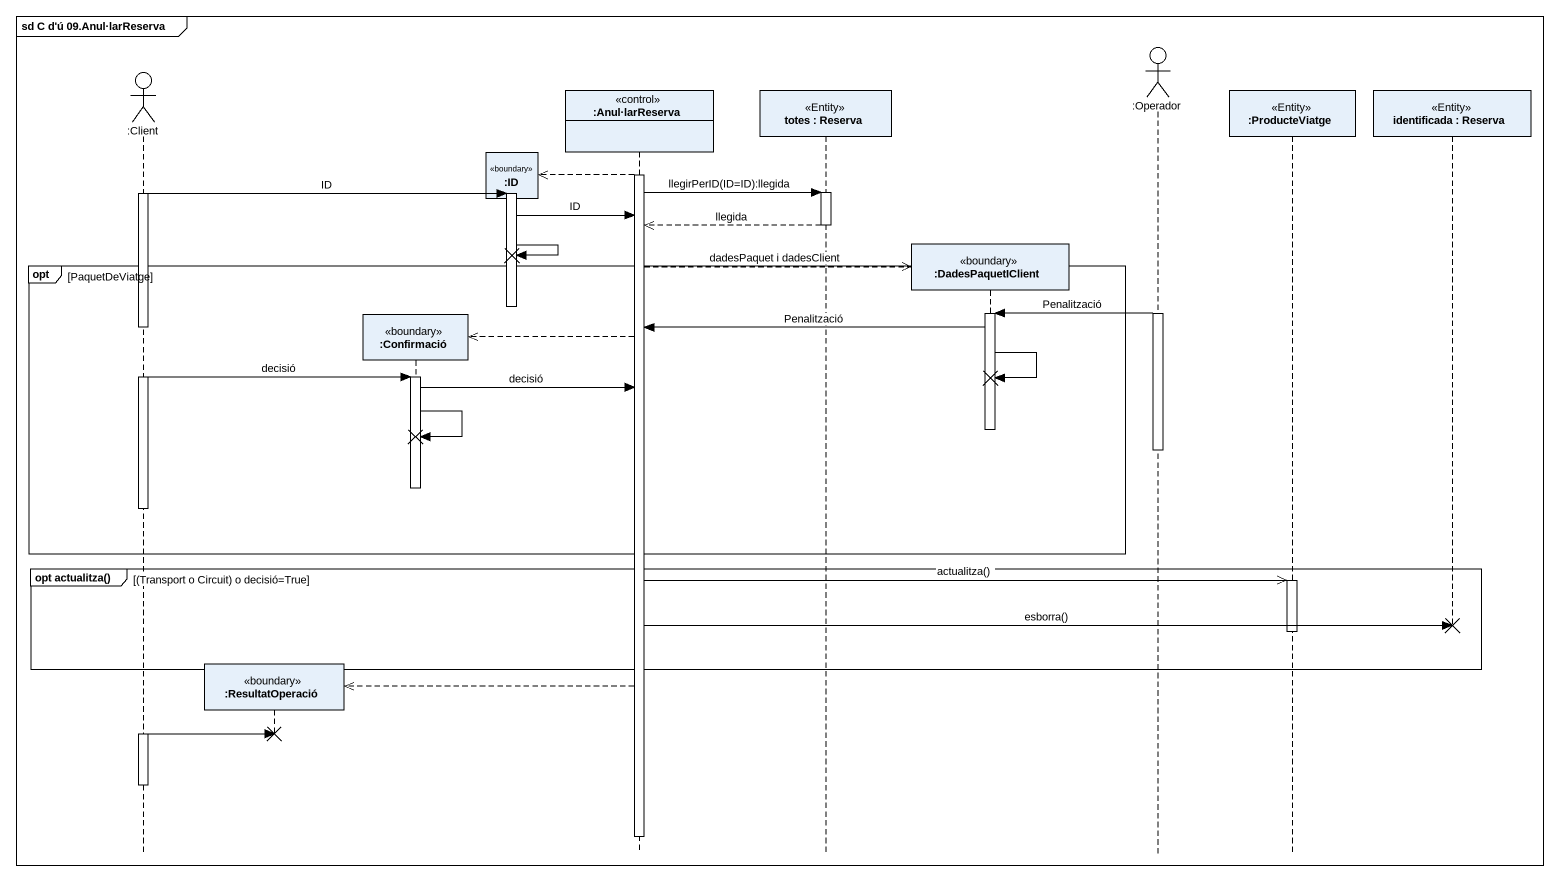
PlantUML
@startuml
mainframe sd C d'ú 09.Anul·larReserva
hide footbox
actor ":Client" as Client
participant ":ResultatOperació" as ResultatOperació <<boundary>>
participant ":Confirmació" as Confirmació <<boundary>>
participant ":ID" as ID <<boundary>>
participant ":Anul·larReserva" as Anul_larReserva <<control>>
participant "totes : Reserva" as totes <<Entity>>
participant ":DadesPaquetIClient" as DadesPaquetIClient <<boundary>>
actor ":Operador" as Operador
participant ":ProducteViatge" as ProducteViatge <<Entity>>
participant "identificada : Reserva" as identificada <<Entity>>

activate Anul_larReserva
Anul_larReserva -->> ID **
Anul_larReserva -> totes : llegirPerID(ID=ID):llegida
activate Client
activate totes
Client -> ID : ID
activate ID
ID -> Anul_larReserva : ID
totes -->> Anul_larReserva : llegida
deactivate totes
ID -> ID
opt PaquetDeViatge
  Anul_larReserva -->> DadesPaquetIClient ** : dadesPaquet i dadesClient
  deactivate ID
  activate Operador
  Operador -> DadesPaquetIClient : Penalització
  activate DadesPaquetIClient
  DadesPaquetIClient -> Anul_larReserva : Penalització
  deactivate Client
  Anul_larReserva -->> Confirmació **
  activate Client
  Client -> Confirmació : decisió
  activate Confirmació
  DadesPaquetIClient -> DadesPaquetIClient
  Confirmació -> Anul_larReserva : decisió
  deactivate DadesPaquetIClient
  Confirmació -> Confirmació
  deactivate Operador
  deactivate Confirmació
  deactivate Client
end
group opt actualitza() [(Transport o Circuit) o decisió=True]
  Anul_larReserva ->> ProducteViatge : actualitza()
  activate ProducteViatge
  Anul_larReserva -> identificada !! : esborra()
  deactivate ProducteViatge
end
Anul_larReserva -->> ResultatOperació **
activate Client
Client -> ResultatOperació !!
deactivate Client
deactivate Anul_larReserva
@enduml
